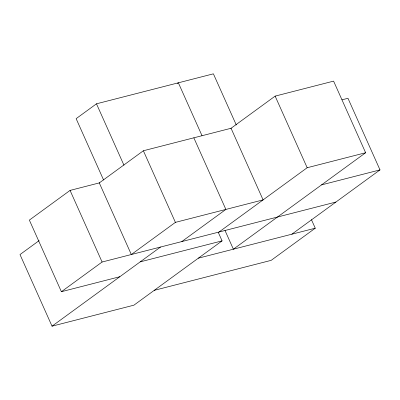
<?xml version="1.0" encoding="UTF-8"?>
<svg xmlns="http://www.w3.org/2000/svg" width="400" height="400" viewBox="0 0 400 400"><rect width="100%" height="100%" fill="white"/><g stroke="black" fill="none" stroke-linecap="round" stroke-linejoin="round"><path stroke-width="0.6" d="M236.275 124.975L213.395 73.825L96.485 103.81L76.135 118.655L103.59 180.03M177.36 83.54L178.365 82.81L202.005 135.665M99.595 182.835L70.065 190.41L29.36 220.1L61.39 291.705L119.845 276.715M143.375 150.76L99.29 182.915L131.325 254.525L175.405 222.37L263.09 199.88L231.055 128.27L143.375 150.76L175.405 222.37M39.145 240.605L20 254.565L52.03 326.175L133.91 305.175L222.075 240.87L218.26 232.345M230.805 128.455L275.14 96.12L333.595 81.125L365.63 152.735L233.38 249.195L224.99 230.44M61.39 291.705L102.095 262.02L335.915 202.05M52.03 326.175L160.55 247.025M181.79 241.58L225.875 209.425L193.84 137.815M219.005 232.035L307.175 167.73L365.63 152.735M291.835 234.2L380 169.895L347.97 98.285L341.94 99.835M311.44 219.67L315.255 228.195L271.17 260.35L154.26 290.335M321.545 184.89L380 169.895M140.2 261.87L222.075 240.87M198.345 258.18L315.255 228.195M275.14 96.12L307.175 167.73M96.485 103.81L123.945 165.19M70.065 190.41L102.095 262.02"/></g></svg>
